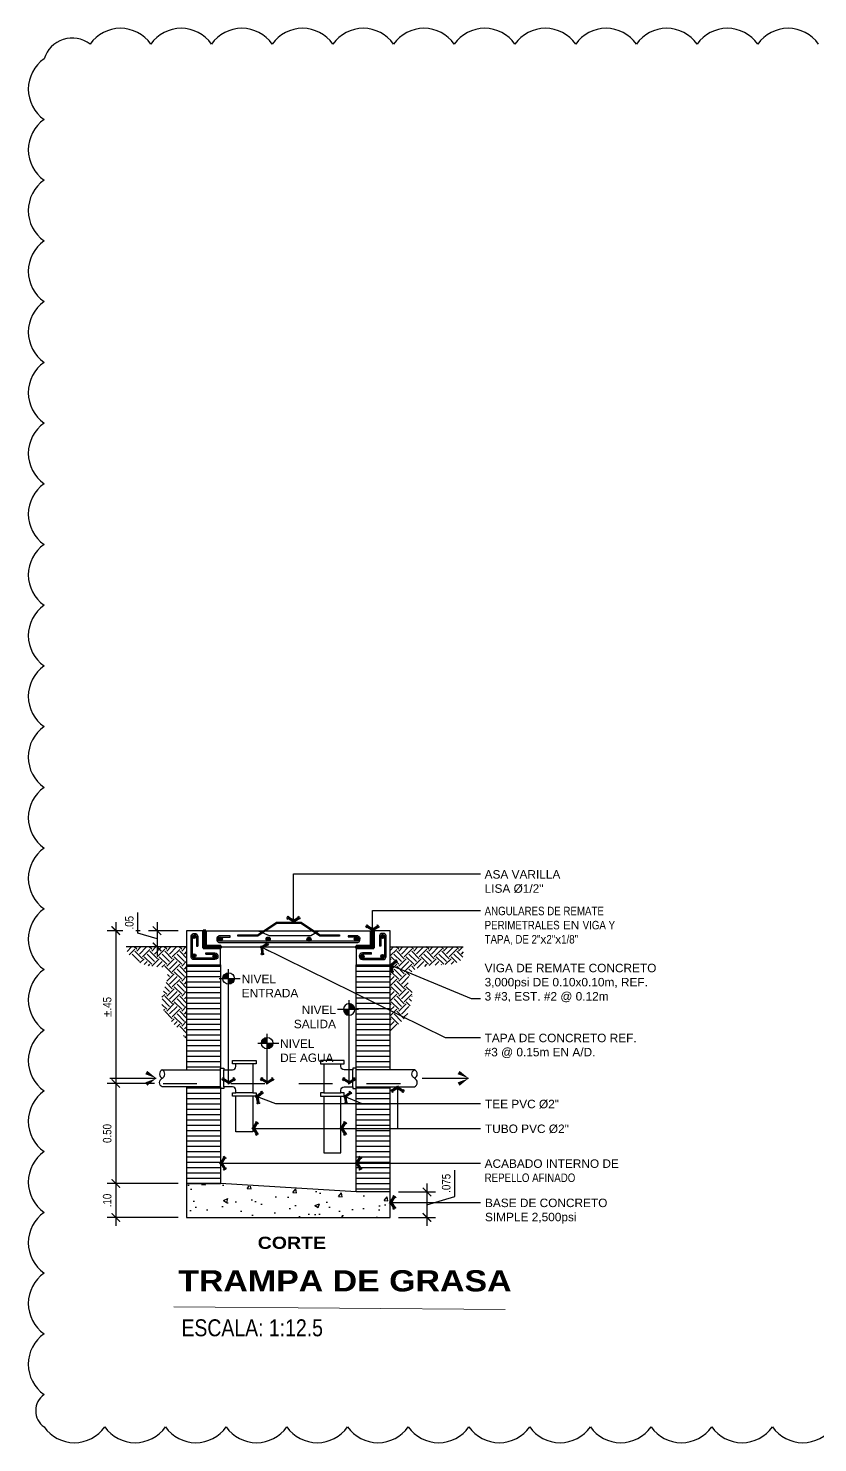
# Model space of a CAD drawing. Header units: metres. Extents: x 2 to 147, y 24 to 94.
# Drawn here: x 2.551 to 4.878, y 86.975 to 91.143 of the extents above; entities that cross this region are included whole.
import ezdxf
from ezdxf.enums import TextEntityAlignment as Align

# ---------------------------------------------------------------- set-up
doc = ezdxf.new("R2010")
doc.units = ezdxf.units.M
doc.header["$MEASUREMENT"] = 0
doc.header["$PDMODE"] = 35
doc.linetypes.add('HIDDEN', pattern=[0.375, 0.25, -0.125])
doc.layers.get('Defpoints').update_dxf_attribs({"color": 171})
for name, color, linetype in [('A RESIDUAL', 5, 'Continuous'), ('Cotas', 1, 'Continuous'), ('DET HIDRO', 6, 'Continuous'), ('PISOS', 1, 'Continuous'), ('TEXTOS', 2, 'Continuous'), ('TEXTOS HIDRO', 2, 'Continuous')]:
    doc.layers.add(name, color=color, linetype=linetype)
doc.styles.add('Architect Hand_2', font='ARIALN.TTF', dxfattribs={"height": 0.003953})
doc.styles.add('Arial Black_4', font='', dxfattribs={"height": 0.005})
doc.styles.add('COTAS', font='ARIALN.TTF')
doc.styles.add('TEXTO HIDROSANITARIO', font='arial.ttf')
doc.styles.add('TITULOS', font='')
doc.styles.get('Arial Black_4').set_extended_font_data('Arial Black', bold=True)
doc.styles.get('TITULOS').set_extended_font_data('Arial Black', bold=True)
doc.dimstyles.new('ESC-12.5', dxfattribs={"dimtxt": 0.025, "dimasz": 0.025, "dimexe": 0.025, "dimexo": 0.025, "dimgap": 0.0125, "dimtad": 1, "dimzin": 4, "dimdsep": 46, "dimtxsty": 'COTAS', "dimblk": 'ARCHTICK', "dimcen": 0.025, "dimdle": 0.025, "dimclrd": 1, "dimclre": 1, "dimclrt": 2, "dimazin": 0, "dimtfac": 0.75, "dimtmove": 1, "dimatfit": 3, "dimldrblk": 'FLE', "dimfxl": 0.1, "dimtvp": 1.5, "dimtfill": 1, "dimtolj": 1, "dimtzin": 0, "dimarcsym": 0})

# ---------------------------------------------------------------- blocks, each defined once
blk = doc.blocks.new('FLECHA')
at = {"color": 2, "linetype": 'Continuous'}
blk.add_line((-0.9, 0), (0, 0), dxfattribs=at)
for points in [[(-0.176, 0.145), (0, 0), (-0.214, 0.08)], [(-0.214, -0.08), (0, 0), (-0.176, -0.145)]]:
    blk.add_solid(points, dxfattribs=at)
blk = doc.blocks.new('_ARCHTICK')
at = {"color": 0, "linetype": 'ByBlock', "const_width": 0.15}
blk.add_lwpolyline([(-0.5, -0.5), (0.5, 0.5)], dxfattribs=at)
blk = doc.blocks.new('*D73')
at = {"layer": 'Cotas', "color": 1, "lineweight": -2, "transparency": 16777216}
for p, q in [((2.8805, 88.4839), (2.7838, 88.4839)), ((2.8088, 88.5089), (2.8088, 88.0089)), ((2.9231, 88.0339), (2.7838, 88.0339))]:
    blk.add_line(p, q, dxfattribs=at)
at = {"layer": 'Defpoints', "color": 0, "transparency": 16777216}
for p in [(2.9055, 88.4839), (2.8088, 88.0339), (2.9481, 88.0339)]:
    blk.add_point(p, dxfattribs=at)
at = {"layer": 'Cotas', "color": 1, "lineweight": -2, "transparency": 16777216, "xscale": 0.025, "yscale": 0.025, "zscale": 0.025}
for p, rotation in [((2.8088, 88.4839), 90), ((2.8088, 88.0339), 270)]:
    blk.add_blockref('_ARCHTICK', p, dxfattribs=dict(at, rotation=rotation))
at = {"layer": 'Cotas', "color": 2, "transparency": 16777216, "insert": (2.7836, 88.2589), "char_height": 0.025, "attachment_point": 5, "rotation": 90, "style": 'COTAS', "bg_fill": 3, "box_fill_scale": 1.25, "bg_fill_color": 256, "bg_fill_true_color": 13158600, "bg_fill_transparency": 0}
blk.add_mtext('\\A1;%%P.45', dxfattribs=at)
blk = doc.blocks.new('FLE')
at = {"linetype": 'Continuous'}
h = blk.add_hatch(color=2, dxfattribs=at)
h.paths.add_polyline_path([(-0.57, -0.62), (-0.42, -0.71), (0, 0), (-0.2, 0)])
h.paths.add_polyline_path([(-0.42, 0.71), (-0.57, 0.62), (-0.2, 0), (0, 0)])
at = {"color": 1, "linetype": 'Continuous'}
for p, q in [((0, 0), (-1, 0)), ((-0.31, 0.77), (-0.69, 0.55)), ((-0.2, 0), (-0.64, 0.73)), ((-0.2, 0), (-0.64, -0.73)), ((0.07, -0.11), (-0.49, 0.82)), ((0.07, 0.11), (-0.49, -0.82)), ((-0.69, -0.55), (-0.31, -0.77))]:
    blk.add_line(p, q, dxfattribs=at)
blk = doc.blocks.new('*D74')
at = {"layer": 'Cotas', "color": 1, "lineweight": -2, "transparency": 16777216}
for p, q in [((2.874, 88.4768), (2.874, 88.5378)), ((2.9926, 88.4839), (2.9055, 88.4839)), ((2.9305, 88.5089), (2.9305, 88.4109)), ((2.9305, 88.4599), (2.874, 88.4768)), ((2.9635, 88.4359), (2.9055, 88.4359))]:
    blk.add_line(p, q, dxfattribs=at)
at = {"layer": 'Defpoints', "color": 0, "transparency": 16777216}
for p in [(3.0176, 88.4839), (2.9305, 88.4359), (2.9885, 88.4359)]:
    blk.add_point(p, dxfattribs=at)
at = {"layer": 'Cotas', "color": 1, "lineweight": -2, "transparency": 16777216, "xscale": 0.025, "yscale": 0.025, "zscale": 0.025}
for p, rotation in [((2.9305, 88.4839), 90), ((2.9305, 88.4359), 270)]:
    blk.add_blockref('_ARCHTICK', p, dxfattribs=dict(at, rotation=rotation))
at = {"layer": 'Cotas', "color": 2, "transparency": 16777216, "insert": (2.8487, 88.5073), "char_height": 0.025, "attachment_point": 5, "rotation": 90, "style": 'COTAS', "bg_fill": 3, "box_fill_scale": 1.25, "bg_fill_color": 256, "bg_fill_true_color": 13158600, "bg_fill_transparency": 0}
blk.add_mtext('\\A1;.05', dxfattribs=at)
blk = doc.blocks.new('*D75')
at = {"layer": 'Cotas', "color": 1, "linetype": 'Continuous', "lineweight": -2, "transparency": 16777216}
for p, q in [((2.9231, 88.0339), (2.7838, 88.0339)), ((2.8088, 88.0589), (2.8088, 87.7138)), ((2.9926, 87.7388), (2.7838, 87.7388))]:
    blk.add_line(p, q, dxfattribs=at)
at = {"layer": 'Defpoints', "color": 0, "linetype": 'Continuous', "transparency": 16777216}
for p in [(2.9481, 88.0339), (2.8088, 87.7388), (3.0176, 87.7388)]:
    blk.add_point(p, dxfattribs=at)
at = {"layer": 'Cotas', "color": 1, "linetype": 'Continuous', "lineweight": -2, "transparency": 16777216, "xscale": 0.025, "yscale": 0.025, "zscale": 0.025}
for p, rotation in [((2.8088, 88.0339), 90), ((2.8088, 87.7388), 270)]:
    blk.add_blockref('_ARCHTICK', p, dxfattribs=dict(at, rotation=rotation))
at = {"layer": 'Cotas', "color": 2, "linetype": 'Continuous', "transparency": 16777216, "insert": (2.7836, 87.8863), "char_height": 0.025, "attachment_point": 5, "rotation": 90, "style": 'COTAS', "bg_fill": 3, "box_fill_scale": 1.25, "bg_fill_color": 256, "bg_fill_true_color": 13158600, "bg_fill_transparency": 0}
blk.add_mtext('\\A1;0.50', dxfattribs=at)
blk = doc.blocks.new('*D116')
at = {"layer": 'Cotas', "color": 1, "linetype": 'Continuous', "lineweight": -2, "transparency": 16777216}
for p, q in [((2.9926, 87.7388), (2.7838, 87.7388)), ((2.8088, 87.7638), (2.8088, 87.6139)), ((2.9926, 87.6389), (2.7838, 87.6389))]:
    blk.add_line(p, q, dxfattribs=at)
at = {"layer": 'Defpoints', "color": 0, "linetype": 'Continuous', "transparency": 16777216}
for p in [(3.0176, 87.7388), (2.8088, 87.6389), (3.0176, 87.6389)]:
    blk.add_point(p, dxfattribs=at)
at = {"layer": 'Cotas', "color": 1, "linetype": 'Continuous', "lineweight": -2, "transparency": 16777216, "xscale": 0.025, "yscale": 0.025, "zscale": 0.025}
for p, rotation in [((2.8088, 87.7388), 90), ((2.8088, 87.6389), 270)]:
    blk.add_blockref('_ARCHTICK', p, dxfattribs=dict(at, rotation=rotation))
at = {"layer": 'Cotas', "color": 2, "linetype": 'Continuous', "transparency": 16777216, "insert": (2.7836, 87.6888), "char_height": 0.025, "attachment_point": 5, "rotation": 90, "style": 'COTAS', "bg_fill": 3, "box_fill_scale": 1.25, "bg_fill_color": 256, "bg_fill_true_color": 13158600, "bg_fill_transparency": 0}
blk.add_mtext('\\A1;.10', dxfattribs=at)
blk = doc.blocks.new('INDIC NIVEL')
h = blk.add_hatch(color=8)
h.paths.add_polyline_path([(0, 0), (0, -0.122, 0.414214), (0.122, 0)])
h.paths.add_polyline_path([(0, 0.122, 0.414214), (-0.122, 0), (0, 0)])
at = {"color": 0}
for p, q in [((-0.197, 0), (0.197, 0)), ((0, -0.197), (0, 0.197))]:
    blk.add_line(p, q, dxfattribs=at)
blk.add_circle((0, 0), 0.122, dxfattribs=at)
blk = doc.blocks.new('*D117')
at = {"layer": 'Cotas', "color": 1, "linetype": 'Continuous', "lineweight": -2, "transparency": 16777216}
for p, q in [((3.8081, 87.701), (3.8081, 87.7779)), ((3.7261, 87.7389), (3.7261, 87.6139)), ((3.6426, 87.7139), (3.7511, 87.7139)), ((3.7261, 87.6764), (3.8081, 87.701)), ((3.6426, 87.6389), (3.7511, 87.6389))]:
    blk.add_line(p, q, dxfattribs=at)
at = {"layer": 'Defpoints', "color": 0, "linetype": 'Continuous', "transparency": 16777216}
for p in [(3.6176, 87.7139), (3.6176, 87.6389), (3.7261, 87.6389)]:
    blk.add_point(p, dxfattribs=at)
at = {"layer": 'Cotas', "color": 1, "linetype": 'Continuous', "lineweight": -2, "transparency": 16777216, "xscale": 0.025, "yscale": 0.025, "zscale": 0.025}
for p, rotation in [((3.7261, 87.7139), 90), ((3.7261, 87.6389), 270)]:
    blk.add_blockref('_ARCHTICK', p, dxfattribs=dict(at, rotation=rotation))
at = {"layer": 'Cotas', "color": 2, "linetype": 'Continuous', "transparency": 16777216, "insert": (3.7829, 87.7394), "char_height": 0.025, "attachment_point": 5, "rotation": 90, "style": 'COTAS', "bg_fill": 3, "box_fill_scale": 1.25, "bg_fill_color": 256, "bg_fill_true_color": 13158600, "bg_fill_transparency": 0}
blk.add_mtext('\\A1;.075', dxfattribs=at)

msp = doc.modelspace()

# ---------------------------------------------------------------- hatches: boundary and pattern name
at = {"layer": 'DET HIDRO', "ltscale": 0.03}
h = msp.add_hatch(dxfattribs=at)
h.set_pattern_fill('LINE', color=8, scale=0.124988, style=0)
h.set_pattern_definition([(0, (-3.849317, 80.052414), (3e-18, 0.01562352), [])])
h.paths.add_polyline_path([(3.1177, 88.3834), (3.0176, 88.3834), (3.0176, 88.0739), (3.1177, 88.0738)])
h.paths.add_polyline_path([(3.5174, 88.0739), (3.6176, 88.0739), (3.6176, 88.3834), (3.5174, 88.3834)])
h.paths.add_polyline_path([(3.6176, 88.0238), (3.5174, 88.0239), (3.5174, 87.7138), (3.6176, 87.7139)])
h.paths.add_polyline_path([(3.0176, 88.0239), (3.0176, 87.7388), (3.1176, 87.7388), (3.1177, 88.0238)])
at = {"layer": 'DET HIDRO'}
h = msp.add_hatch(dxfattribs=at)
h.set_pattern_fill('AR-CONC', color=8, scale=0.018748, style=0)
h.set_pattern_definition([(50, (-3.84932, 80.01602), (0.1344735, -0.0117649), [0.0140612, -0.1546728]), (355, (-3.84932, 80.01602), (-0.0260134, 0.1410227), [0.011249, -0.1237383]), (100.4514, (-3.83811, 80.01504), (0.1084602, 0.1292577), [0.0119502, -0.1314517]), (46.1842, (-3.84932, 80.05352), (0.2000887, -0.031032), [0.0210918, -0.2320093]), (96.6356, (-3.83264, 80.05093), (0.1752327, 0.1826298), [0.0179252, -0.1971775]), (351.1842, (-3.84932, 80.05352), (0.1752325, 0.18263), [0.0168734, -0.1856074]), (21, (-3.83057, 80.04414), (0.1119095, -0.0754839), [0.0140612, -0.1546728]), (326, (-3.83057, 80.04414), (0.0456173, 0.1359528), [0.011249, -0.1237383]), (71.4514, (-3.82124, 80.03785), (0.1575268, 0.0604687), [0.0119502, -0.1314517]), (37.5, (-3.849317, 80.01602), (0.00227976, 0.06241169), [0, -0.1222384, 0, -0.1256131, 0, -0.124207]), (7.5, (-3.84932, 80.01602), (0.04932087, 0.0739452), [0, -0.0716182, 0, -0.1194262, 0, -0.04733927]), (327.5, (-3.891125, 80.01602), (0.10008223, -0.00422864), [0, -0.04687056, 0, -0.14623615, 0, -0.1940441]), (317.5, (-3.90987, 80.01602), (0.10933705, 0.0187679), [0, -0.0609317, 0, -0.0971158, 0, -0.13779945])])
h.paths.add_polyline_path([(3.0176, 87.6389), (3.6176, 87.6389), (3.6176, 87.7139), (3.6174, 87.7139), (3.0177, 87.7389), (3.0176, 87.7389)])
at = {"layer": 'PISOS', "ltscale": 0.03}
h = msp.add_hatch(dxfattribs=at)
h.set_pattern_fill('EARTH', color=8, scale=0.124988, angle=45, style=0)
h.set_pattern_definition([(45, (-3.653032, 83.148196), (1e-17, 0.04418999), [0.03124704, -0.03124704]), (45, (-3.661317, 83.15648), (1e-17, 0.04418999), [0.03124704, -0.03124704]), (45, (-3.669603, 83.164767), (1e-17, 0.04418999), [0.03124704, -0.03124704]), (135, (-3.669603, 83.17029), (-0.04418999, 1e-17), [0.03124704, -0.03124704]), (135, (-3.661317, 83.178576), (-0.04418999, 1e-17), [0.03124704, -0.03124704]), (135, (-3.653032, 83.186862), (-0.04418999, 1e-17), [0.03124704, -0.03124704])])
h.paths.add_polyline_path([(3.0097, 88.1727), (3.011, 88.1703), (3.0115, 88.1698), (3.0134, 88.1678), (3.0152, 88.1659), (3.0164, 88.1645), (3.0187, 88.1645), (3.0187, 88.3701), (3.0187, 88.436), (2.8395, 88.436), (2.8396, 88.4341), (2.8399, 88.4316), (2.8404, 88.4291), (2.8411, 88.4266), (2.842, 88.4242), (2.843, 88.4217), (2.8442, 88.4194), (2.8456, 88.417), (2.8471, 88.4147), (2.8488, 88.4125), (2.8506, 88.4102), (2.8526, 88.4081), (2.8547, 88.4059), (2.8569, 88.4039), (2.8593, 88.4019), (2.8617, 88.3999), (2.8643, 88.398), (2.8669, 88.3962), (2.8697, 88.3945), (2.8726, 88.3928), (2.8755, 88.3912), (2.8785, 88.3896), (2.8816, 88.3882), (2.8848, 88.3868), (2.888, 88.3856), (2.8913, 88.3844), (2.8947, 88.3833), (2.898, 88.3823), (2.9015, 88.3814), (2.9049, 88.3806), (2.9084, 88.3799), (2.9119, 88.3793), (2.9154, 88.3789), (2.9189, 88.3785), (2.9224, 88.3782), (2.9259, 88.3779), (2.9293, 88.3776), (2.9326, 88.3774), (2.9358, 88.3771), (2.9389, 88.3768), (2.9419, 88.3764), (2.9448, 88.3759), (2.9474, 88.3753), (2.9499, 88.3746), (2.9522, 88.3737), (2.9543, 88.3726), (2.9561, 88.3714), (2.9577, 88.3699), (2.959, 88.3682), (2.96, 88.3662), (2.9608, 88.364), (2.9613, 88.3616), (2.9616, 88.3591), (2.9617, 88.3564), (2.9617, 88.3535), (2.9614, 88.3505), (2.961, 88.3474), (2.9605, 88.3443), (2.9598, 88.341), (2.9591, 88.3378), (2.9583, 88.3344), (2.9573, 88.3311), (2.9564, 88.3278), (2.9554, 88.3246), (2.9544, 88.3213), (2.9534, 88.3182), (2.9524, 88.3151), (2.9514, 88.3121), (2.9504, 88.3092), (2.9495, 88.3063), (2.9486, 88.3034), (2.9478, 88.3006), (2.947, 88.2978), (2.9463, 88.295), (2.9457, 88.2923), (2.9451, 88.2896), (2.9447, 88.2869), (2.9443, 88.2842), (2.9441, 88.2815), (2.944, 88.2787), (2.944, 88.276), (2.9441, 88.2732), (2.9444, 88.2704), (2.9447, 88.2676), (2.9453, 88.2648), (2.9459, 88.262), (2.9467, 88.2592), (2.9475, 88.2564), (2.9485, 88.2536), (2.9496, 88.2508), (2.9507, 88.2481), (2.952, 88.2453), (2.9533, 88.2427), (2.9548, 88.24), (2.9563, 88.2374), (2.9578, 88.2349), (2.9595, 88.2324), (2.9612, 88.23), (2.963, 88.2277), (2.9648, 88.2254), (2.9667, 88.2231), (2.9686, 88.2209), (2.9705, 88.2187), (2.9725, 88.2166), (2.9745, 88.2145), (2.9765, 88.2124), (2.9786, 88.2103), (2.9806, 88.2082), (2.9827, 88.2062), (2.9847, 88.2041), (2.9867, 88.202), (2.9887, 88.1999), (2.9907, 88.1979), (2.9927, 88.1958), (2.9946, 88.1936), (2.9965, 88.1915), (2.9984, 88.1893), (3.0002, 88.1871), (3.0019, 88.1848), (3.0036, 88.1825), (3.0052, 88.1801), (3.0068, 88.1777), (3.0082, 88.1752)])
h = msp.add_hatch(dxfattribs=at)
h.set_pattern_fill('EARTH', color=8, scale=0.124988, angle=45, style=0)
h.set_pattern_definition([(45, (-3.853032, 83.148196), (1e-17, 0.04418999), [0.03124704, -0.03124704]), (45, (-3.861317, 83.15648), (1e-17, 0.04418999), [0.03124704, -0.03124704]), (45, (-3.869603, 83.164767), (1e-17, 0.04418999), [0.03124704, -0.03124704]), (135, (-3.869603, 83.17029), (-0.04418999, 1e-17), [0.03124704, -0.03124704]), (135, (-3.861317, 83.178576), (-0.04418999, 1e-17), [0.03124704, -0.03124704]), (135, (-3.853032, 83.186862), (-0.04418999, 1e-17), [0.03124704, -0.03124704])])
h.paths.add_polyline_path([(3.6741, 88.2527), (3.6748, 88.2552), (3.6755, 88.2579), (3.6762, 88.2606), (3.6769, 88.2633), (3.6776, 88.2661), (3.6783, 88.2688), (3.679, 88.2715), (3.6796, 88.2743), (3.6803, 88.277), (3.6809, 88.2797), (3.6814, 88.2824), (3.6819, 88.2851), (3.6823, 88.2877), (3.6825, 88.2904), (3.6826, 88.293), (3.6826, 88.2956), (3.6825, 88.2981), (3.6821, 88.3007), (3.6816, 88.3032), (3.6809, 88.3057), (3.68, 88.3081), (3.6789, 88.3105), (3.6778, 88.3129), (3.6766, 88.3153), (3.6754, 88.3177), (3.6742, 88.3202), (3.6731, 88.3226), (3.6722, 88.3251), (3.6715, 88.3277), (3.6709, 88.3303), (3.6707, 88.3329), (3.6706, 88.3356), (3.6709, 88.3384), (3.6713, 88.3411), (3.6719, 88.3438), (3.6727, 88.3465), (3.6738, 88.3492), (3.675, 88.3518), (3.6763, 88.3544), (3.6778, 88.3568), (3.6795, 88.3592), (3.6813, 88.3615), (3.6832, 88.3636), (3.6853, 88.3656), (3.6874, 88.3674), (3.6896, 88.3691), (3.6919, 88.3706), (3.6943, 88.3718), (3.6967, 88.3729), (3.6992, 88.3738), (3.7017, 88.3746), (3.7043, 88.3752), (3.7069, 88.3757), (3.7096, 88.3761), (3.7122, 88.3765), (3.7149, 88.3768), (3.7152, 88.3768), (3.7173, 88.3777), (3.7204, 88.3789), (3.7235, 88.3797), (3.7267, 88.3804), (3.7299, 88.3808), (3.7331, 88.3811), (3.7363, 88.3811), (3.7396, 88.381), (3.7429, 88.3807), (3.7427, 88.3807), (3.7455, 88.3812), (3.7491, 88.3818), (3.7526, 88.3823), (3.7562, 88.3827), (3.7598, 88.3831), (3.7634, 88.3834), (3.767, 88.3835), (3.7706, 88.3836), (3.7742, 88.3837), (3.7778, 88.3837), (3.7814, 88.3838), (3.7851, 88.3839), (3.7887, 88.384), (3.7923, 88.3843), (3.7959, 88.3846), (3.7995, 88.3852), (3.8031, 88.3859), (3.8067, 88.3868), (3.8103, 88.388), (3.8138, 88.3894), (3.8172, 88.3911), (3.8205, 88.393), (3.8235, 88.3952), (3.8262, 88.3976), (3.8285, 88.4003), (3.8304, 88.4032), (3.8319, 88.4063), (3.8328, 88.4095), (3.8335, 88.413), (3.8338, 88.4166), (3.8338, 88.4203), (3.8336, 88.4241), (3.8332, 88.428), (3.8328, 88.4319), (3.8323, 88.436), (3.6176, 88.436), (3.6176, 88.3701), (3.6176, 88.1848), (3.6184, 88.1863), (3.6197, 88.1885), (3.6212, 88.1907), (3.6228, 88.1928), (3.6245, 88.1948), (3.6263, 88.1968), (3.6283, 88.1986), (3.6305, 88.2004), (3.6327, 88.2021), (3.635, 88.2038), (3.6375, 88.2054), (3.6399, 88.207), (3.6424, 88.2086), (3.6449, 88.2102), (3.6473, 88.2118), (3.6498, 88.2135), (3.6521, 88.2152), (3.6544, 88.2171), (3.6565, 88.2189), (3.6585, 88.2209), (3.6604, 88.223), (3.6621, 88.2252), (3.6637, 88.2275), (3.6652, 88.2299), (3.6665, 88.2324), (3.6669, 88.2332), (3.667, 88.2334), (3.668, 88.2367), (3.6692, 88.24), (3.6704, 88.2433), (3.6716, 88.2465), (3.6729, 88.2497)])

# ---------------------------------------------------------------- linework, layer by layer
at = {"layer": 'DET HIDRO', "color": 4}
for p, q in [((3.066, 88.4839), (3.0176, 88.4839)), ((3.0176, 88.4839), (3.0176, 88.3834)), ((3.6176, 88.4839), (3.5691, 88.4839)), ((3.6176, 88.3834), (3.6176, 88.4839)), ((3.1177, 88.3834), (3.1177, 88.4322)), ((3.1183, 88.4359), (3.5169, 88.4359)), ((3.5174, 88.4319), (3.5174, 88.3834)), ((3.0176, 88.3834), (3.0176, 88.0739)), ((3.0176, 88.3834), (3.1177, 88.3834)), ((3.1177, 88.3834), (3.1177, 88.0789)), ((3.5174, 88.0739), (3.5174, 88.3834)), ((3.5174, 88.3834), (3.6176, 88.3834)), ((3.6176, 88.0739), (3.6176, 88.3834)), ((3.0176, 88.0239), (3.0176, 87.7389)), ((3.1177, 88.0239), (3.1177, 87.7389)), ((3.5174, 87.7139), (3.5174, 88.0239)), ((3.6176, 87.7139), (3.6176, 88.0239))]:
    msp.add_line(p, q, dxfattribs=at)
at = {"layer": 'DET HIDRO', "color": 3}
msp.add_line((3.0661, 88.4322), (3.066, 88.4839), dxfattribs=at)
at = {"layer": 'DET HIDRO', "color": 3, "lineweight": 50}
for p, q in [((3.0661, 88.4841), (3.0661, 88.4322)), ((3.0743, 88.4841), (3.0661, 88.4841)), ((3.0702, 88.4841), (3.0702, 88.4358)), ((3.0743, 88.4841), (3.0743, 88.4394)), ((3.5609, 88.4842), (3.5609, 88.4395)), ((3.5609, 88.4842), (3.5691, 88.4842)), ((3.5649, 88.4842), (3.5649, 88.4359)), ((3.5691, 88.4842), (3.5691, 88.4322)), ((3.5691, 88.4839), (3.5691, 88.4599)), ((3.5691, 88.4599), (3.5691, 88.4839)), ((3.1183, 88.4322), (3.0661, 88.4322)), ((3.1183, 88.4358), (3.0702, 88.4358)), ((3.1181, 88.4394), (3.0743, 88.4394)), ((3.1181, 88.4394), (3.1181, 88.4358)), ((3.1183, 88.4358), (3.1183, 88.4322)), ((3.5169, 88.4359), (3.5649, 88.4359)), ((3.5169, 88.4359), (3.5169, 88.4322)), ((3.5169, 88.4322), (3.5691, 88.4322)), ((3.5172, 88.4395), (3.5609, 88.4395)), ((3.5172, 88.4395), (3.5172, 88.4359))]:
    msp.add_line(p, q, dxfattribs=at)
at = {"layer": 'DET HIDRO', "color": 2}
for p, q in [((3.229, 88.4839), (3.2454, 88.4839)), ((3.2523, 88.4839), (3.3855, 88.4839)), ((3.3924, 88.4839), (3.4072, 88.4839)), ((3.0466, 88.4384), (3.0506, 88.4384)), ((3.074, 88.4142), (3.074, 88.4182)), ((3.5623, 88.4142), (3.5623, 88.4182)), ((3.5897, 88.4384), (3.5857, 88.4384))]:
    msp.add_line(p, q, dxfattribs=at)
at = {"layer": 'DET HIDRO', "color": 4, "ltscale": 0.03}
for p, q in [((3.0187, 88.4359), (2.8395, 88.4359)), ((3.6176, 88.4359), (3.8323, 88.4359))]:
    msp.add_line(p, q, dxfattribs=at)
at = {"layer": 'DET HIDRO', "color": 2, "linetype": 'HIDDEN', "ltscale": 0.2}
msp.add_line((2.9481, 88.0339), (3.6971, 88.0339), dxfattribs=at)
at = {"layer": 'DET HIDRO', "color": 4}
msp.add_lwpolyline([(3.0743, 88.4839), (3.229, 88.4839), (3.2605, 88.47), (3.3838, 88.47), (3.4072, 88.4839), (3.5609, 88.4839)], dxfattribs=at)
at = {"layer": 'DET HIDRO', "color": 2}
msp.add_lwpolyline([(3.228, 88.4673), (3.1685, 88.4673), (3.1685, 88.4713), (3.2269, 88.4713), (3.2827, 88.5094), (3.3551, 88.5094), (3.4108, 88.4713), (3.468, 88.4713), (3.468, 88.4673), (3.4098, 88.4673), (3.354, 88.5054), (3.2838, 88.5054)], close=True, dxfattribs=at)
for points in [[(3.074, 88.4182), (3.1006, 88.4182, -0.43215), (3.1098, 88.4085, -0.43215), (3.1006, 88.3987), (3.0398, 88.3987, -0.414214), (3.0306, 88.4079), (3.0306, 88.4684, -0.359966), (3.0396, 88.4758), (3.0414, 88.4758, -0.414214), (3.0506, 88.4666), (3.0506, 88.4384)], [(3.074, 88.4142), (3.1006, 88.4142, -0.446195), (3.1058, 88.4085, -0.446195), (3.1006, 88.4027), (3.0398, 88.4027, -0.414214), (3.0346, 88.4079), (3.0346, 88.4679, -0.342343), (3.0396, 88.4718), (3.0414, 88.4718, -0.414214), (3.0466, 88.4666), (3.0466, 88.4384)], [(3.5623, 88.4182), (3.5357, 88.4182, 0.43215), (3.5265, 88.4085, 0.43215), (3.5357, 88.3987), (3.5965, 88.3987, 0.414214), (3.6057, 88.4079), (3.6057, 88.4684, 0.359966), (3.5967, 88.4758), (3.5949, 88.4758, 0.414214), (3.5857, 88.4666), (3.5857, 88.4384)], [(3.5623, 88.4142), (3.5357, 88.4142, 0.446195), (3.5305, 88.4085, 0.446195), (3.5357, 88.4027), (3.5965, 88.4027, 0.414214), (3.6017, 88.4079), (3.6017, 88.4679, 0.342343), (3.5967, 88.4718), (3.5949, 88.4718, 0.414214), (3.5897, 88.4666), (3.5897, 88.4384)]]:
    msp.add_lwpolyline(points, format="xyb", dxfattribs=at)
at = {"layer": 'DET HIDRO', "color": 2, "linetype": 'Continuous', "const_width": 0.005, "flags": 128}
for points in [[(3.0378, 88.4658, 1), (3.0428, 88.4658, 1)], [(3.5923, 88.4658, 1), (3.5973, 88.4658, 1)], [(3.0378, 88.4107, 1), (3.0428, 88.4107, 1)], [(3.0977, 88.4087, 1), (3.1027, 88.4087, 1)], [(3.5332, 88.4079, 1), (3.5382, 88.4079, 1)], [(3.5923, 88.4087, 1), (3.5973, 88.4087, 1)]]:
    msp.add_lwpolyline(points, format="xyb", close=True, dxfattribs=at)
at = {"layer": 'DET HIDRO', "color": 2}
msp.add_lwpolyline([(3.5226, 88.449, 0.192487), (3.5285, 88.4549), (3.5289, 88.4616, 0.162686), (3.5227, 88.4685), (3.4936, 88.469), (3.4936, 88.4655), (3.5191, 88.4655, -0.414214), (3.5247, 88.4598), (3.5247, 88.4582, -0.414214), (3.5191, 88.4526), (3.1161, 88.4526, -0.414214), (3.1104, 88.4582), (3.1104, 88.4596, -0.414214), (3.1161, 88.4652), (3.1456, 88.4652), (3.1456, 88.4687), (3.1127, 88.4682, 0.251771), (3.1062, 88.4608), (3.1064, 88.4555, 0.202719), (3.1125, 88.449)], format="xyb", close=True, dxfattribs=at)
at = {"layer": 'DET HIDRO', "color": 2, "const_width": 0.00626, "flags": 128}
for points in [[(3.1138, 88.459, 1), (3.1201, 88.459, 1)], [(3.2548, 88.4589, 1), (3.261, 88.4589, 1)], [(3.3752, 88.4587, 1), (3.3814, 88.4587, 1)], [(3.515, 88.459, 1), (3.5212, 88.459, 1)]]:
    msp.add_lwpolyline(points, format="xyb", close=True, dxfattribs=at)
at = {"layer": 'DET HIDRO', "color": 3, "flags": 128}
for points in [[(3.2127, 87.8913), (3.1627, 87.8913), (3.1627, 87.9959), (3.1527, 87.9959), (3.1527, 88.0059), (3.1627, 88.0059), (3.1627, 88.0139, 0.414214), (3.1527, 88.0239), (3.1276, 88.0239), (3.1276, 88.0189), (3.1176, 88.0189), (3.1176, 88.0239), (2.9456, 88.0239, -0.623741), (2.9456, 88.0489, 0.623741), (2.9456, 88.0739), (3.1176, 88.0739), (3.1176, 88.0789), (3.1276, 88.0789), (3.1276, 88.0739), (3.1527, 88.0739, 0.414214), (3.1627, 88.0839), (3.1627, 88.0918), (3.1527, 88.0918), (3.1527, 88.1018), (3.2227, 88.1018), (3.2227, 88.0918), (3.2127, 88.0918), (3.2127, 88.0059), (3.2227, 88.0059), (3.2227, 87.9959), (3.2127, 87.9959)], [(3.4724, 87.8289), (3.4724, 87.9959), (3.4824, 87.9959), (3.4824, 88.0059), (3.4724, 88.0059), (3.4724, 88.0139, -0.414214), (3.4824, 88.0239), (3.5075, 88.0239), (3.5075, 88.0189), (3.5175, 88.0189), (3.5175, 88.0239), (3.6895, 88.0239, 0.623741), (3.6895, 88.0489, -0.623741), (3.6895, 88.0739), (3.5175, 88.0739), (3.5175, 88.0789), (3.5075, 88.0789), (3.5075, 88.0739), (3.4824, 88.0739, -0.414214), (3.4724, 88.0839), (3.4724, 88.0918), (3.4824, 88.0918), (3.4824, 88.1018), (3.4124, 88.1018), (3.4124, 88.0918), (3.4224, 88.0918), (3.4224, 88.0059), (3.4124, 88.0059), (3.4124, 87.9959), (3.4224, 87.9959), (3.4224, 87.8289)]]:
    msp.add_lwpolyline(points, format="xyb", close=True, dxfattribs=at)
at = {"layer": 'DET HIDRO', "color": 1, "flags": 128}
for points in [[(3.1176, 88.0239), (3.1176, 88.0739)], [(3.1276, 88.0239), (3.1276, 88.0739)], [(3.2127, 88.0918), (3.1627, 88.0918)], [(3.4224, 88.0918), (3.4724, 88.0918)], [(3.5075, 88.0239), (3.5075, 88.0739)], [(3.5175, 88.0239), (3.5175, 88.0739)], [(3.2127, 88.0059), (3.1627, 88.0059)], [(3.2127, 87.9959), (3.1627, 87.9959)], [(3.4224, 88.0059), (3.4724, 88.0059)], [(3.4224, 87.9959), (3.4724, 87.9959)]]:
    msp.add_lwpolyline(points, dxfattribs=at)
at = {"layer": 'DET HIDRO', "color": 4}
msp.add_lwpolyline([(3.6176, 87.6389), (3.6176, 87.7139), (3.5174, 87.7139), (3.1177, 87.7389), (3.0176, 87.7389), (3.0176, 87.6389)], close=True, dxfattribs=at)
at = {"layer": 'DET HIDRO', "color": 2}
for centre, radius in [((3.0403, 88.4658), 0.005), ((3.1169, 88.459), 0.00626), ((3.2579, 88.4589), 0.00626), ((3.3783, 88.4587), 0.00626), ((3.5181, 88.459), 0.00626), ((3.5948, 88.4658), 0.005), ((3.0403, 88.4107), 0.005), ((3.1002, 88.4087), 0.005), ((3.5357, 88.4079), 0.005), ((3.5948, 88.4087), 0.005)]:
    msp.add_circle(centre, radius, dxfattribs=at)
at = {"layer": 'DET HIDRO', "color": 1}
for centre, start, end in [((2.9518, 88.0614), 116.093, 243.907), ((3.6834, 88.0614), 296.093, 63.907)]:
    msp.add_arc(centre, 0.0139, start, end, dxfattribs=at)
at = {"layer": 'TEXTOS', "lineweight": 9}
msp.add_line((2.9797, 87.3755), (3.9566, 87.3673), dxfattribs=at)

# ---------------------------------------------------------------- block references
at = {"layer": 'A RESIDUAL', "xscale": 0.1519023550812507, "yscale": 0.1519023550812507, "zscale": 0.1519023550812507}
for p in [(2.9282, 88.0489), (3.8489, 88.0489)]:
    msp.add_blockref('FLECHA', p, dxfattribs=at)
at = {"layer": 'TEXTOS HIDRO', "color": 1, "yscale": 0.1388757344830589, "zscale": 0.1388757344830589}
for p, xscale in [((3.1414, 88.3428), 0.1388757344830589), ((3.4965, 88.2519), -0.1388757344830589), ((3.2549, 88.1522), 0.1388757344830589)]:
    msp.add_blockref('INDIC NIVEL', p, dxfattribs=dict(at, xscale=xscale))

# ---------------------------------------------------------------- texts
at = {"layer": 'TEXTOS', "lineweight": 9, "insert": (2.9928, 87.4834), "char_height": 0.0625, "width": 0.941877, "attachment_point": 1, "line_spacing_factor": 1.176471, "style": 'Arial Black_4', "bg_fill": 3, "box_fill_scale": 1.25, "bg_fill_color": 0, "bg_fill_transparency": 0}
msp.add_mtext('\\pt0.375,0.75;TRAMPA DE GRASA', dxfattribs=at)
at = {"layer": 'TEXTOS', "lineweight": 9, "insert": (3.0024, 87.3387), "char_height": 0.05, "width": 0.46613, "attachment_point": 1, "line_spacing_factor": 1.046694, "style": 'Architect Hand_2'}
msp.add_mtext('ESCALA: 1:12.5', dxfattribs=at)
at = {"layer": 'TEXTOS HIDRO', "style": 'TITULOS'}
msp.add_text('CORTE', height=0.036, dxfattribs=at).set_placement((3.3279, 87.5642), align=Align.MIDDLE_CENTER)
at = {"layer": 'TEXTOS HIDRO', "color": 2, "char_height": 0.024998, "style": 'TEXTO HIDROSANITARIO'}
for s, insert, width, attachment_point in [('NIVEL ENTRADA', (3.18, 88.3541), 0.210434, 1), ('NIVEL SALIDA', (3.4579, 88.2631), 0.171142, 3), ('NIVEL DE AGUA', (3.2934, 88.1635), 0.157955, 1)]:
    msp.add_mtext(s, dxfattribs=dict(at, insert=insert, width=width, attachment_point=attachment_point))

# ---------------------------------------------------------------- leaders
at = {"layer": 'TEXTOS HIDRO', "annotation_type": 0, "has_hookline": 1, "hookline_direction": 0}
for points, text_width in [([(3.5654, 88.4842), (3.5654, 88.5431), (3.8835, 88.5431)], 0.3822), ([(3.6176, 88.3834), (3.8563, 88.2842), (3.8835, 88.2842)], 0.5047), ([(3.1177, 87.7987), (3.8563, 87.7987), (3.8835, 87.7987)], 0.394)]:
    msp.add_leader(points, dimstyle='ESC-12.5', override={"dimgap": 0.05, "dimtad": 0}, dxfattribs=dict(at, text_width=text_width))
at = {"layer": 'TEXTOS HIDRO'}
for points, override in [([(3.1414, 88.0339), (3.1414, 88.3428), (3.1756, 88.3428)], {"dimgap": 0.1, "dimtad": 0}), ([(3.4965, 88.0339), (3.4965, 88.2519), (3.4623, 88.2519)], {"dimgap": 0.1, "dimtad": 0}), ([(3.2549, 88.0339), (3.2549, 88.1522), (3.289, 88.1522)], {"dimgap": 0.1, "dimtad": 0}), ([(3.6394, 88.0239), (3.6394, 87.9013)], {"dimtad": 0}), ([(3.4824, 87.9959), (3.5342, 87.9744), (3.8835, 87.9744)], {"dimtad": 0}), ([(3.2127, 87.9013), (3.8563, 87.9013), (3.8835, 87.9013)], {"dimtad": 0}), ([(3.6176, 87.6831), (3.8563, 87.6831), (3.8835, 87.6831)], {"dimgap": 0.05, "dimtad": 0})]:
    msp.add_leader(points, dimstyle='ESC-12.5', override=override, dxfattribs=at)

# ---------------------------------------------------------------- next in the draw order: texts
at = {"layer": 'TEXTOS HIDRO', "attachment_point": 1, "style": 'TEXTO HIDROSANITARIO', "bg_fill": 3, "box_fill_scale": 1.1, "bg_fill_color": 256, "bg_fill_true_color": 13158600}
for s, insert, char_height, width, bg_fill_transparency in [('{\\fArial Narrow|b0|i0|c161|p34;ANGULARES DE REMATE PERIMETRALES} EN {\\fArial Narrow|b0|i0|c161|p34;VIGA Y} {\\fArial Narrow|b0|i0|c161|p34;TAPA, DE 2"}x{\\fArial Narrow|b0|i0|c161|p34;2"}x{\\fArial Narrow|b0|i0|c161|p34;1/8" }', (3.896, 88.5544), 0.0249976, 0.433478, 2354388), ('TEE PVC Ø2"', (3.8971, 87.9856), 0.024998, 0.24581, 9161100), ('TUBO PVC Ø2"', (3.8971, 87.9126), 0.024998, 0.24581, 9161100), ('ACABADO INTERNO DE {\\fArial Narrow|b0|i0|c161|p34;REPELLO AFINADO}', (3.896, 87.81), 0.024998, 0.440705, 2354388), ('BASE DE CONCRETO SIMPLE 2,500psi', (3.8971, 87.6943), 0.024998, 0.359975, 9161100)]:
    msp.add_mtext(s, dxfattribs=dict(at, insert=insert, char_height=char_height, width=width, bg_fill_transparency=bg_fill_transparency))

# ---------------------------------------------------------------- next in the draw order: dimensions: what is measured, and where the dimension line sits
at = {"layer": 'Cotas'}
dim = msp.add_linear_dim(base=(2.8088, 88.0339), p1=(2.9055, 88.4839), p2=(2.9481, 88.0339), angle=90, text='%%P<>', dimstyle='ESC-12.5', dxfattribs=at)
dim.commit()
dim.dimension.update_dxf_attribs({"geometry": '*D73', "text_midpoint": (2.7836, 88.2589)})

# ---------------------------------------------------------------- next in the draw order: dimensions: what is measured, and where the dimension line sits
dim = msp.add_linear_dim(base=(2.9305, 88.4359), p1=(3.0176, 88.4839), p2=(2.9885, 88.4359), angle=90, dimstyle='ESC-12.5', dxfattribs=at)
dim.commit()
dim.dimension.update_dxf_attribs({"geometry": '*D74', "text_midpoint": (2.8487, 88.4893)})
at = {"layer": 'Cotas', "color": 1, "linetype": 'Continuous'}
dim = msp.add_linear_dim(base=(2.8088, 87.7388), p1=(2.9481, 88.0339), p2=(3.0176, 87.7388), angle=90, text='0.50', dimstyle='ESC-12.5', dxfattribs=at)
dim.commit()
dim.dimension.update_dxf_attribs({"geometry": '*D75', "text_midpoint": (2.7836, 87.8863)})

# ---------------------------------------------------------------- next in the draw order: leaders
at = {"layer": 'TEXTOS HIDRO', "annotation_type": 0, "has_hookline": 1, "hookline_direction": 0}
for points, text_width in [([(3.3324, 88.5094), (3.3324, 88.651), (3.8835, 88.651)], 0.2233), ([(3.2371, 88.4359), (3.7795, 88.169), (3.8835, 88.169)], 0.4443)]:
    msp.add_leader(points, dimstyle='ESC-12.5', override={"dimgap": 0.05, "dimtad": 0}, dxfattribs=dict(at, text_width=text_width))
at = {"layer": 'TEXTOS HIDRO'}
for points in [[(3.2227, 87.9959), (3.2795, 87.9744), (3.8835, 87.9744)], [(3.4724, 87.9013), (3.8835, 87.9013)], [(3.5174, 87.7987), (3.8835, 87.7987)]]:
    msp.add_leader(points, dimstyle='ESC-12.5', override={"dimtad": 0}, dxfattribs=at)

# ---------------------------------------------------------------- next in the draw order: texts
at = {"layer": 'TEXTOS HIDRO', "char_height": 0.024998, "style": 'TEXTO HIDROSANITARIO', "bg_fill": 3, "box_fill_scale": 1.1, "bg_fill_color": 256, "bg_fill_true_color": 13158600, "bg_fill_transparency": 2354388}
for s, insert, width, attachment_point in [('ASA VARILLA LISA %%C1/2"', (3.896, 88.6622), 0.230862, 1), ('VIGA DE REMATE CONCRETO 3,000psi DE 0.10x0.10m, REF. 3 #3, EST. #2 @ 0.12m', (3.896, 88.273), 0.505065, 7), ('{\\fArial|b0|i0|c161|p34;TAPA DE CONCRETO REF. \\P#3 @} 0{\\fArial|b0|i0|c161|p34;.15}m{\\fArial|b0|i0|c161|p34; EN A}/D.\\P', (3.896, 88.1803), 0.45801, 1)]:
    msp.add_mtext(s, dxfattribs=dict(at, insert=insert, width=width, attachment_point=attachment_point))

# ---------------------------------------------------------------- next in the draw order: dimensions: what is measured, and where the dimension line sits
at = {"layer": 'Cotas', "color": 1, "linetype": 'Continuous'}
dim = msp.add_linear_dim(base=(3.7261, 87.6389), p1=(3.6176, 87.7139), p2=(3.6176, 87.6389), angle=90, dimstyle='ESC-12.5', override={"dimdec": 3}, dxfattribs=at)
dim.commit()
dim.dimension.update_dxf_attribs({"geometry": '*D117', "text_midpoint": (3.7829, 87.7135)})
dim = msp.add_linear_dim(base=(2.8088, 87.6389), p1=(3.0176, 87.7388), p2=(3.0176, 87.6389), angle=90, dimstyle='ESC-12.5', dxfattribs=at)
dim.commit()
dim.dimension.update_dxf_attribs({"geometry": '*D116', "text_midpoint": (2.7836, 87.6888)})

# ---------------------------------------------------------------- next in the draw order: linework, layer by layer
at = {"layer": 'Defpoints'}
msp.add_lwpolyline([(4.8801, 91.0963, 0.520567), (4.7012, 91.0963, 0.520567), (4.5222, 91.0963, 0.520567), (4.3433, 91.0963, 0.520567), (4.1644, 91.0963, 0.520567), (3.9855, 91.0963, 0.520567), (3.8066, 91.0963, 0.520567), (3.6277, 91.0963, 0.520567), (3.4488, 91.0963, 0.520567), (3.2699, 91.0963, 0.520567), (3.091, 91.0963, 0.520567), (2.9121, 91.0963, 0.520567), (2.7331, 91.0963, 0.520567), (2.5975, 91.0531, 0.520567), (2.5975, 90.8742, 0.520567), (2.5975, 90.6953, 0.520567), (2.5975, 90.5163, 0.520567), (2.5975, 90.3374, 0.520567), (2.5975, 90.1585, 0.520567), (2.5975, 89.9796, 0.520567), (2.5975, 89.8007, 0.520567), (2.5975, 89.6218, 0.520567), (2.5975, 89.4429, 0.520567), (2.5975, 89.264, 0.520567), (2.5975, 89.0851, 0.520567), (2.5975, 88.9061, 0.520567), (2.5975, 88.7272, 0.520567), (2.5975, 88.5483, 0.520567), (2.5975, 88.3694, 0.520567), (2.5975, 88.1905, 0.520567), (2.5975, 88.0116, 0.520567), (2.5975, 87.8327, 0.520567), (2.5975, 87.6538, 0.520567), (2.5975, 87.4749, 0.520567), (2.5975, 87.296, 0.520567), (2.5975, 87.117, 0.520567), (2.5975, 87.0217, 0.520567), (2.7764, 87.0217, 0.520567), (2.9553, 87.0217, 0.520567), (3.1342, 87.0217, 0.520567), (3.3131, 87.0217, 0.520567), (3.492, 87.0217, 0.520567), (3.6709, 87.0217, 0.520567), (3.8499, 87.0217, 0.520567), (4.0288, 87.0217, 0.520567), (4.2077, 87.0217, 0.520567), (4.3866, 87.0217, 0.520567), (4.5655, 87.0217, 0.520567), (4.7444, 87.0217, 0.520567), (4.9233, 87.0217, 0.520567)], format="xyb", dxfattribs=at)

doc.saveas('drawing.dxf')
